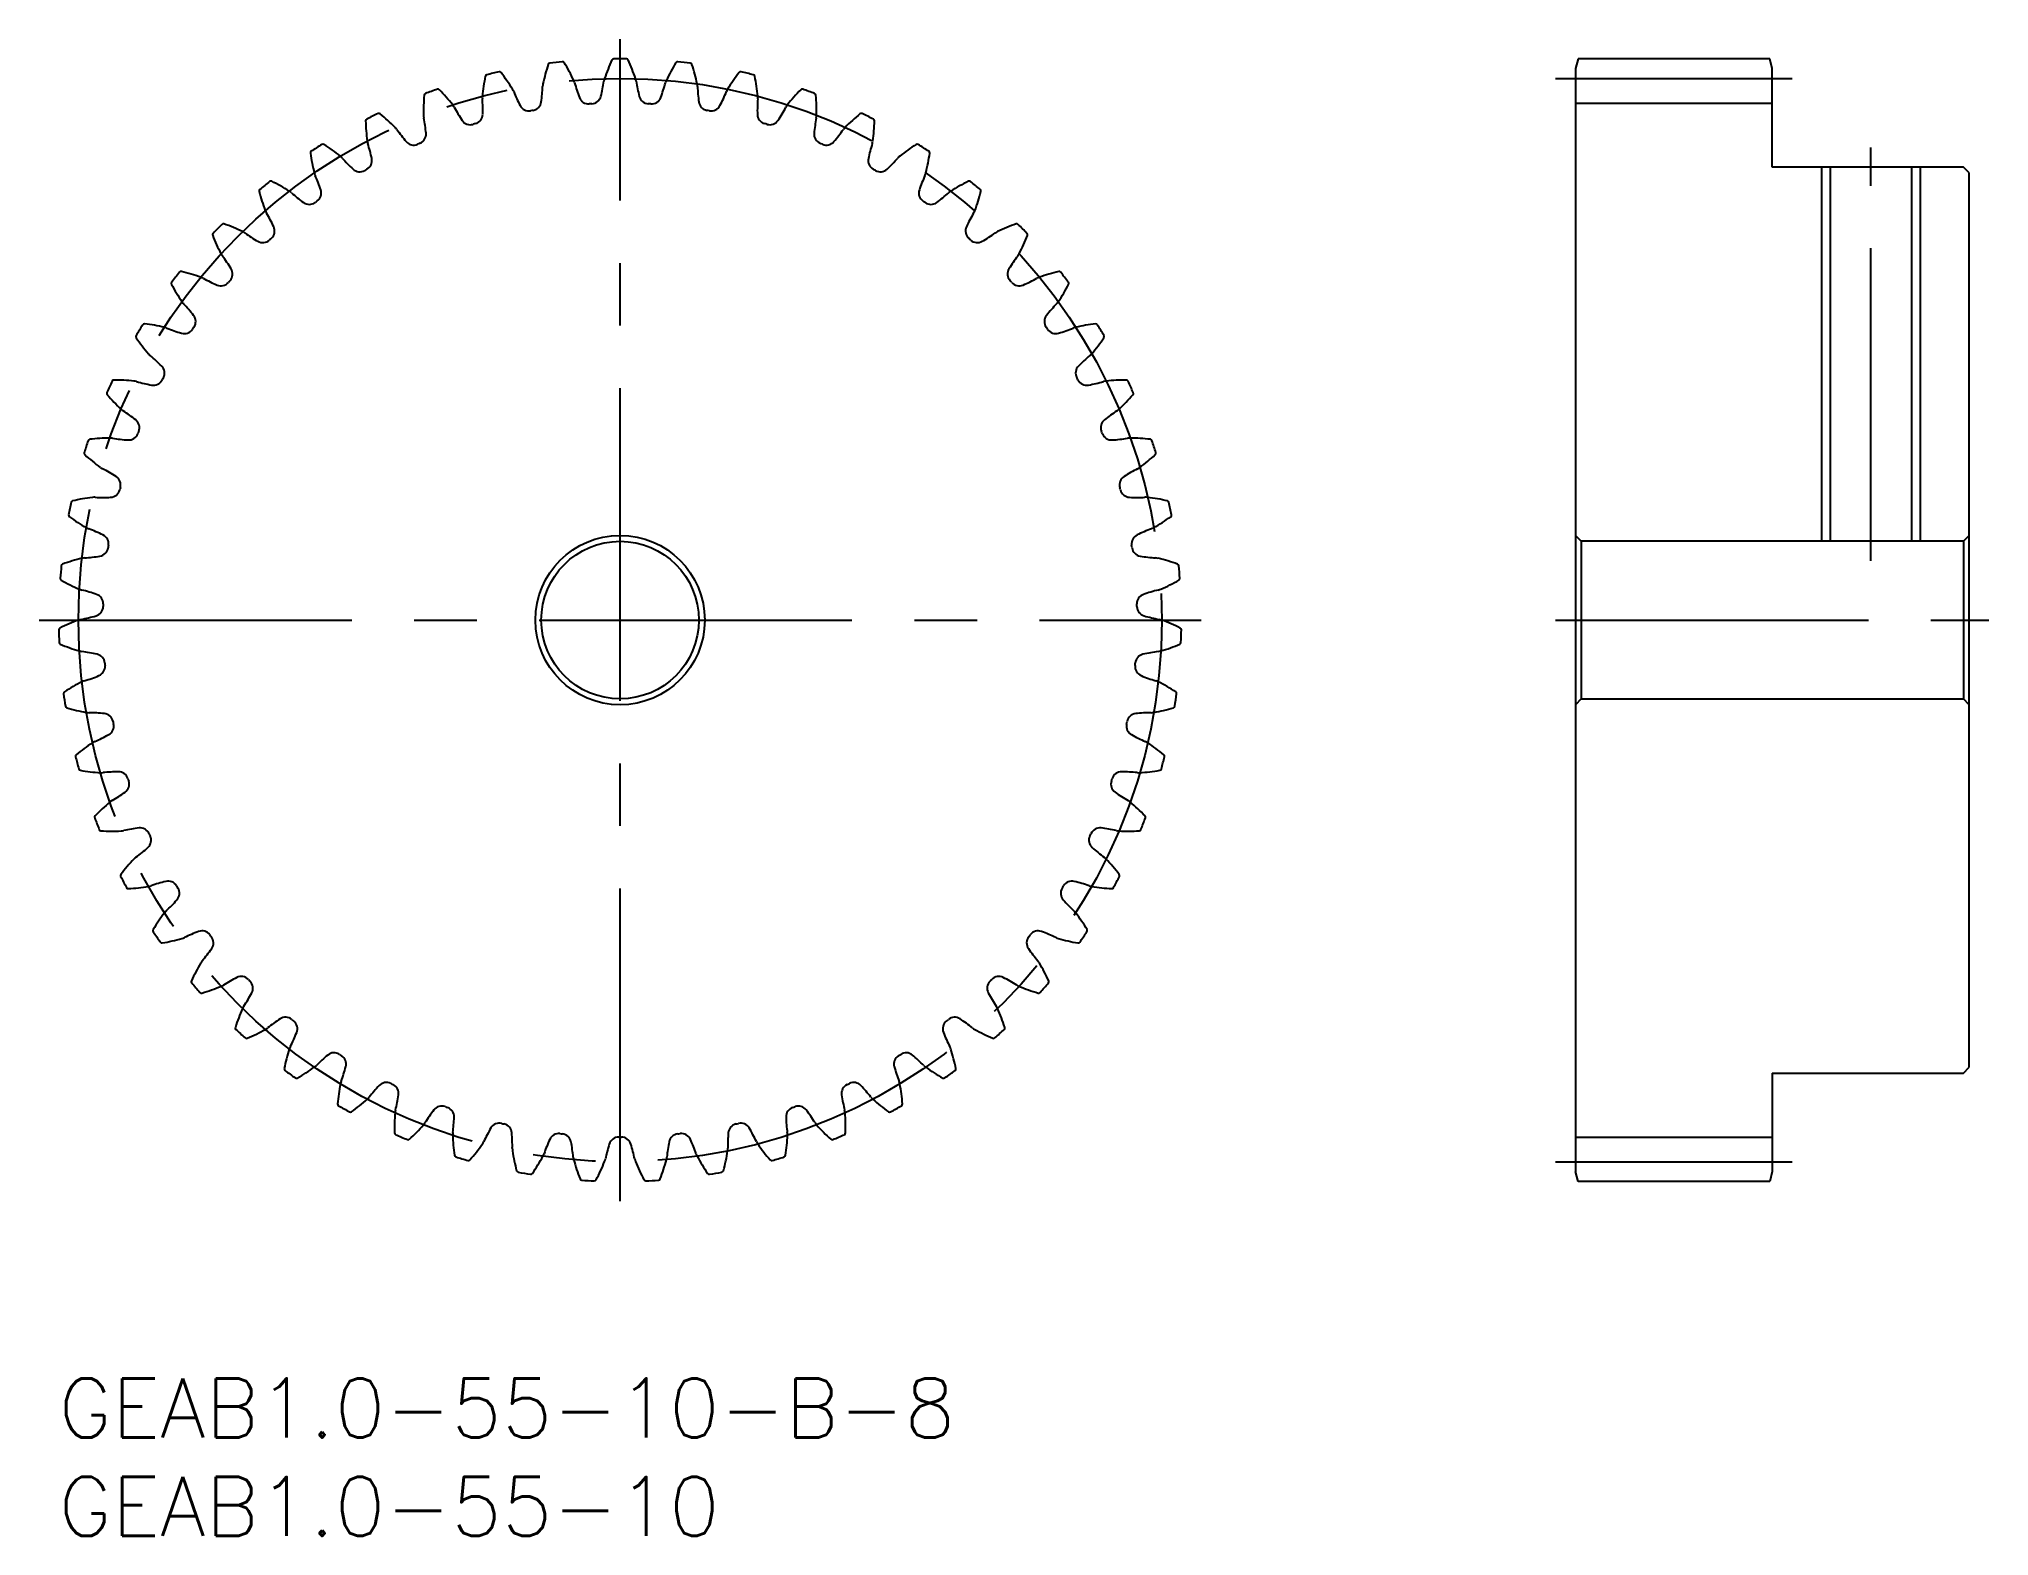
# Model space of a CAD drawing. Extents: x -1 to 98, y -8 to 68.
import ezdxf

# ---------------------------------------------------------------- set-up
doc = ezdxf.new("R2010")
doc.units = 0
doc.header["$LTSCALE"] = 0.5
doc.linetypes.add('CENTER', pattern=[50.8, 31.75, -6.35, 6.35, -6.35])
for name, color, linetype in [('MSM_CENTER', 1, 'CENTER'), ('MSM_CONTINUOUS', 7, 'CONTINUOUS'), ('MSM_NARROW', 5, 'CONTINUOUS'), ('MSM_PART_NUMBER', 7, 'CONTINUOUS')]:
    doc.layers.add(name, color=color, linetype=linetype)
doc.styles.get("Standard").update_dxf_attribs({"font": 'txt.shx', "height": 2, "bigfont": 'bigfont.shx'})

# ---------------------------------------------------------------- blocks, each defined once
blk = doc.blocks.new('*U3')
at = {"layer": 'MSM_PART_NUMBER'}
blk.add_text('GEAB1.0-55-10-B-8', height=3, dxfattribs=at).set_placement((0, -3))
blk = doc.blocks.new('*U4')
at = {"layer": 'MSM_PART_NUMBER'}
blk.add_text('GEAB1.0-55-10', height=3, dxfattribs=at).set_placement((0, -8))

msp = doc.modelspace()

# ---------------------------------------------------------------- linework, layer by layer
at = {"layer": 'MSM_CENTER'}
for p, q in [((28.5, 9), (28.5, 68)), ((76, 66), (88, 66)), ((92, 41.5), (92, 62.5)), ((-1, 38.5), (58, 38.5)), ((76, 38.5), (98, 38.5)), ((76, 11), (88, 11))]:
    msp.add_line(p, q, dxfattribs=at)
msp.add_circle((28.5, 38.5), 27.5, dxfattribs=at)
at = {"layer": 'MSM_CONTINUOUS'}
for p, q in [((77.134, 67), (77, 66.5)), ((77, 66.5), (77, 10.5)), ((86.866, 67), (77.134, 67)), ((87, 66.5), (86.866, 67)), ((87, 61.5), (87, 66.5)), ((77, 64.75), (87, 64.75)), ((96.7, 61.5), (87, 61.5)), ((89.933, 61.5), (89.933, 42.5)), ((94.067, 61.5), (94.067, 42.5)), ((97, 61.2), (96.7, 61.5)), ((97, 15.8), (97, 61.2)), ((77, 42.8), (77.3, 42.5)), ((96.7, 42.5), (97, 42.8)), ((96.7, 42.5), (77.3, 42.5)), ((77.3, 42.5), (77.3, 34.5)), ((96.7, 42.5), (96.7, 34.5)), ((77.3, 34.5), (77, 34.2)), ((77.3, 34.5), (96.7, 34.5)), ((97, 34.2), (96.7, 34.5)), ((87, 15.5), (87, 10.5)), ((87, 15.5), (96.7, 15.5)), ((96.7, 15.5), (97, 15.8)), ((77, 12.25), (87, 12.25)), ((77.134, 10), (77, 10.5)), ((86.866, 10), (77.134, 10)), ((87, 10.5), (86.866, 10))]:
    msp.add_line(p, q, dxfattribs=at)
for radius in [4.3, 4]:
    msp.add_circle((28.5, 38.5), radius, dxfattribs=at)
for centre, radius, start, end in [((28.5, 38.5), 28.5, 102.44821, 103.73361), ((22.378, 66.232), 0.1, 37.8514, 102.44821), ((33.559, 63.843), 9.167, 161.78496, 168.18182), ((24.946, 66.677), 0.1, 97.18843, 161.78496), ((28.5, 38.5), 28.5, 95.90275, 97.18816), ((25.579, 66.749), 0.1, 31.30595, 95.90275), ((17.833, 62.038), 9.167, 24.90909, 31.30595), ((36.415, 63.101), 9.167, 155.2395, 161.63636), ((28.181, 66.898), 0.1, 90.6427, 155.2395), ((28.5, 38.5), 28.5, 89.3573, 90.6427), ((28.819, 66.898), 0.1, 24.7605, 89.3573), ((20.585, 63.101), 9.167, 18.36364, 24.7605), ((39.167, 62.038), 9.167, 148.69405, 155.09091), ((31.421, 66.749), 0.1, 84.09752, 148.69405), ((28.5, 38.5), 28.5, 82.81185, 84.09725), ((32.054, 66.677), 0.1, 18.21504, 82.8118), ((23.441, 63.843), 9.167, 11.81818, 18.21504), ((34.622, 66.232), 0.1, 77.55179, 142.1486), ((28.5, 38.5), 28.5, 76.26639, 77.55179), ((28.5, 38.5), 28.5, 108.99366, 110.27906), ((19.257, 65.354), 0.1, 44.39686, 108.99366), ((12.779, 59.01), 9.167, 38, 44.39686), ((30.637, 64.254), 9.167, 168.33041, 174.72727), ((21.758, 66.088), 0.1, 103.73361, 168.33041), ((15.219, 60.669), 9.167, 31.45455, 37.8514), ((22.333, 65.021), 0.827, 21.93592, 31.45455), ((16.115, 65.932), 8.462, 352.33568, 357.64487), ((25.396, 65.551), 0.827, 168.18182, 177.70044), ((25.396, 65.551), 0.827, 15.39047, 24.90909), ((34.35, 68.024), 8.462, 195.44604, 200.75523), ((19.323, 67.165), 8.462, 345.79023, 351.09942), ((28.5, 65.728), 0.827, 161.63636, 171.15499), ((28.5, 65.728), 0.827, 8.84501, 18.36364), ((37.677, 67.165), 8.462, 188.90058, 194.20977), ((22.65, 68.024), 8.462, 339.24477, 344.55396), ((31.604, 65.551), 0.827, 155.09091, 164.60953), ((31.604, 65.551), 0.827, 2.29956, 11.81819), ((40.885, 65.932), 8.462, 182.35513, 187.66432), ((34.667, 65.021), 0.827, 148.54545, 158.06408), ((41.781, 60.669), 9.167, 142.1486, 148.54545), ((35.242, 66.088), 0.1, 11.66959, 76.26635), ((26.363, 64.254), 9.167, 5.27273, 11.66959), ((44.221, 59.01), 9.167, 135.60314, 142), ((37.743, 65.354), 0.1, 71.00634, 135.60314), ((28.5, 38.5), 28.5, 69.72094, 71.00634), ((27.687, 64.33), 9.167, 174.87587, 181.27273), ((18.657, 65.14), 0.1, 110.27906, 174.87587), ((19.35, 64.145), 0.827, 28.48138, 38), ((27.511, 68.582), 8.462, 208.53694, 213.84614), ((22.333, 65.021), 0.827, 174.72727, 184.2459), ((13.069, 64.341), 8.462, 358.88114, 4.19033), ((30.946, 68.498), 8.462, 201.99149, 207.30068), ((23.872, 64.847), 0.5, 207.30068, 279.9637), ((28.5, 38.5), 26.25, 99.67266, 99.9637), ((24.005, 64.87), 0.5, 279.67266, 352.33568), ((26.905, 65.202), 0.5, 200.75523, 273.41825), ((28.5, 38.5), 26.25, 93.12721, 93.41825), ((27.041, 65.21), 0.5, 273.12721, 345.79023), ((29.959, 65.21), 0.5, 194.20977, 266.87279), ((28.5, 38.5), 26.25, 86.58175, 86.87279), ((30.095, 65.202), 0.5, 266.58175, 339.24477), ((32.995, 64.87), 0.5, 187.66432, 260.32739), ((28.5, 38.5), 26.25, 80.0363, 80.32734), ((33.128, 64.847), 0.5, 260.0363, 332.69932), ((26.054, 68.498), 8.462, 332.69932, 338.00851), ((43.931, 64.341), 8.462, 175.80967, 181.11886), ((34.667, 65.021), 0.827, 355.7541, 5.27273), ((29.489, 68.582), 8.462, 326.15386, 331.46306), ((37.65, 64.145), 0.827, 142, 151.51862), ((38.343, 65.14), 0.1, 5.12413, 69.72089), ((29.313, 64.33), 9.167, 358.72727, 5.12413), ((15.684, 63.844), 0.1, 116.82452, 181.42132), ((24.748, 64.069), 9.167, 181.42132, 187.81818), ((28.5, 38.5), 28.5, 115.53912, 116.82452), ((16.256, 64.125), 0.1, 50.94231, 115.53912), ((10.543, 57.085), 9.167, 44.54545, 50.94231), ((16.486, 62.934), 0.827, 35.02683, 44.54545), ((24.088, 68.273), 8.462, 215.0824, 220.39159), ((19.35, 64.145), 0.827, 181.27273, 190.79135), ((10.224, 62.413), 8.462, 5.42659, 10.73578), ((20.898, 64.147), 0.5, 213.84614, 286.50916), ((28.5, 38.5), 26.25, 106.21812, 106.50916), ((21.029, 64.185), 0.5, 286.21812, 358.88114), ((35.971, 64.185), 0.5, 181.11886, 253.78194), ((28.5, 38.5), 26.25, 73.49084, 73.78188), ((36.102, 64.147), 0.5, 253.49084, 326.15386), ((46.776, 62.413), 8.462, 169.26422, 174.57341), ((37.65, 64.145), 0.827, 349.20865, 358.72728), ((32.912, 68.273), 8.462, 319.60841, 324.9176), ((40.514, 62.934), 0.827, 135.45455, 144.97317), ((46.457, 57.085), 9.167, 129.05769, 135.45455), ((40.744, 64.125), 0.1, 64.46088, 129.05769), ((28.5, 38.5), 28.5, 63.17548, 64.46088), ((32.252, 64.069), 9.167, 352.18182, 358.57868), ((41.316, 63.844), 0.1, 358.57868, 63.17544), ((28.5, 38.5), 28.5, 122.08457, 123.36997), ((13.415, 62.562), 0.1, 57.48777, 122.08456), ((8.542, 54.917), 9.167, 51.09091, 57.48777), ((16.486, 62.934), 0.827, 187.81818, 197.33681), ((7.617, 60.174), 8.462, 11.97205, 17.28124), ((18.024, 63.114), 0.5, 220.39159, 293.05461), ((28.5, 38.5), 26.25, 112.76357, 113.05461), ((18.15, 63.166), 0.5, 292.76357, 5.42659), ((38.85, 63.166), 0.5, 174.57341, 247.23638), ((28.5, 38.5), 26.25, 66.94539, 67.23643), ((38.976, 63.114), 0.5, 246.94539, 319.60841), ((49.383, 60.174), 8.462, 162.71876, 168.02795), ((40.514, 62.934), 0.827, 342.66319, 352.18182), ((48.458, 54.917), 9.167, 122.51223, 128.90909), ((43.585, 62.562), 0.1, 57.9157, 122.51223), ((28.5, 38.5), 28.5, 56.63003, 57.91543), ((12.879, 62.218), 0.1, 123.36997, 187.96678), ((21.858, 63.474), 9.167, 187.96678, 194.36364), ((13.779, 61.406), 0.827, 41.57229, 51.09091), ((20.723, 67.576), 8.462, 221.62785, 226.93705), ((15.287, 61.759), 0.5, 226.93705, 299.60007), ((28.5, 38.5), 26.25, 119.30902, 119.60007), ((15.405, 61.826), 0.5, 299.30902, 11.97205), ((41.595, 61.826), 0.5, 168.02795, 240.69092), ((28.5, 38.5), 26.25, 60.39993, 60.69098), ((41.713, 61.759), 0.5, 240.39993, 313.06295), ((36.277, 67.576), 8.462, 313.06295, 318.37215), ((43.221, 61.406), 0.827, 128.90908, 138.42771), ((35.142, 63.474), 9.167, 345.63636, 352.03322), ((44.121, 62.218), 0.1, 352.03322, 56.62998), ((28.5, 38.5), 28.5, 128.63003, 129.91543), ((10.77, 60.686), 0.1, 64.03322, 128.63001), ((6.8, 52.535), 9.167, 57.63636, 64.03322), ((13.779, 61.406), 0.827, 194.36364, 203.88226), ((5.282, 57.653), 8.462, 18.5175, 23.82669), ((51.718, 57.653), 8.462, 156.17331, 161.4825), ((43.221, 61.406), 0.827, 336.11774, 345.63637), ((50.2, 52.535), 9.167, 115.96678, 122.36364), ((46.23, 60.686), 0.1, 51.37025, 115.96678), ((28.5, 38.5), 28.5, 50.08457, 51.36997), ((10.277, 60.283), 0.1, 129.91543, 194.51223), ((19.054, 62.555), 9.167, 194.51223, 200.90909), ((11.264, 59.578), 0.827, 48.11774, 57.63636), ((17.459, 66.5), 8.462, 228.17331, 233.4825), ((12.722, 60.101), 0.5, 233.4825, 306.14552), ((28.5, 38.5), 26.25, 125.85448, 126.14552), ((12.832, 60.181), 0.5, 305.85448, 18.5175), ((44.168, 60.181), 0.5, 161.4825, 234.14547), ((28.5, 38.5), 26.25, 53.85448, 54.14552), ((44.278, 60.101), 0.5, 233.85448, 306.51752), ((39.541, 66.5), 8.462, 306.5175, 311.82669), ((45.736, 59.578), 0.827, 122.36363, 131.88226), ((37.946, 62.555), 9.167, 339.09091, 345.48777), ((46.723, 60.283), 0.1, 345.48777, 50.08453), ((28.5, 38.5), 28.5, 135.17548, 136.46088), ((8.357, 58.52), 0.1, 70.57868, 135.17547), ((5.342, 49.969), 9.167, 64.18182, 70.57868), ((11.264, 59.578), 0.827, 200.90909, 210.42771), ((3.251, 54.881), 8.462, 25.06295, 30.37215), ((10.462, 58.254), 0.5, 312.39993, 25.06295), ((46.538, 58.254), 0.5, 154.93705, 227.60001), ((53.749, 54.881), 8.462, 149.62785, 154.93705), ((45.736, 59.578), 0.827, 329.57229, 339.09091), ((51.658, 49.969), 9.167, 109.42132, 115.81818), ((48.643, 58.52), 0.1, 44.82452, 109.42132), ((28.5, 38.5), 28.5, 43.53912, 44.82452), ((7.913, 58.063), 0.1, 136.46088, 201.05769), ((16.374, 61.321), 9.167, 201.05769, 207.45455), ((8.974, 57.476), 0.827, 54.66319, 64.18182), ((14.34, 65.059), 8.462, 234.71876, 240.02795), ((10.362, 58.162), 0.5, 240.02795, 312.69098), ((28.5, 38.5), 26.25, 132.39993, 132.69098), ((28.5, 38.5), 26.25, 47.30902, 47.60007), ((46.638, 58.162), 0.5, 227.30902, 299.97205), ((42.66, 65.059), 8.462, 299.97205, 305.28124), ((48.026, 57.476), 0.827, 115.81817, 125.33681), ((40.626, 61.321), 9.167, 332.54545, 338.94231), ((49.087, 58.063), 0.1, 338.94231, 43.53907), ((8.974, 57.476), 0.827, 207.45455, 216.97317), ((1.548, 51.896), 8.462, 31.60841, 36.9176), ((55.452, 51.896), 8.462, 143.0824, 148.39159), ((48.026, 57.476), 0.827, 323.02683, 332.54545), ((5.817, 55.589), 0.1, 143.00634, 207.60314), ((13.852, 59.79), 9.167, 207.60314, 214), ((28.5, 38.5), 28.5, 141.72094, 143.00634), ((6.206, 56.094), 0.1, 77.12413, 141.72092), ((4.186, 47.255), 9.167, 70.72727, 77.12413), ((6.938, 55.127), 0.827, 61.20865, 70.72727), ((11.405, 63.271), 8.462, 241.26422, 246.57341), ((8.239, 55.966), 0.5, 246.57341, 319.23643), ((28.5, 38.5), 26.25, 138.94539, 139.23643), ((8.328, 56.069), 0.5, 318.94539, 31.60841), ((48.672, 56.069), 0.5, 148.39159, 221.05456), ((28.5, 38.5), 26.25, 40.76357, 41.05461), ((48.761, 55.966), 0.5, 220.76357, 293.42661), ((45.595, 63.271), 8.462, 293.42659, 298.73578), ((50.062, 55.127), 0.827, 109.27273, 118.79135), ((52.814, 47.255), 9.167, 102.87587, 109.27273), ((43.148, 59.79), 9.167, 326, 332.39686), ((50.794, 56.094), 0.1, 38.27906, 102.87587), ((28.5, 38.5), 28.5, 36.99366, 38.27906), ((51.183, 55.589), 0.1, 332.39686, 36.99362), ((6.938, 55.127), 0.827, 214, 223.51862), ((0.196, 48.736), 8.462, 38.15386, 43.46306), ((56.804, 48.736), 8.462, 136.53694, 141.84614), ((50.062, 55.127), 0.827, 316.48138, 326), ((28.5, 38.5), 28.5, 148.26639, 149.55179), ((4.346, 53.438), 0.1, 83.66959, 148.26638), ((3.346, 44.426), 9.167, 77.27273, 83.66959), ((6.457, 53.655), 0.5, 325.49084, 38.15386), ((50.543, 53.655), 0.5, 141.84614, 214.50916), ((53.654, 44.426), 9.167, 96.33041, 102.72727), ((52.654, 53.438), 0.1, 31.73361, 96.33041), ((28.5, 38.5), 28.5, 30.44821, 31.73361), ((4.017, 52.892), 0.1, 149.55179, 214.1486), ((11.52, 57.981), 9.167, 214.1486, 220.54545), ((5.183, 52.561), 0.827, 67.7541, 77.27273), ((8.692, 61.161), 8.462, 247.80967, 253.11886), ((6.38, 53.543), 0.5, 253.11886, 325.78188), ((28.5, 38.5), 26.25, 145.49084, 145.78188), ((28.5, 38.5), 26.25, 34.21812, 34.50916), ((50.62, 53.543), 0.5, 214.21812, 286.88116), ((48.308, 61.161), 8.462, 286.88114, 292.19033), ((51.817, 52.561), 0.827, 102.72727, 112.2459), ((45.48, 57.981), 9.167, 319.45455, 325.8514), ((52.983, 52.892), 0.1, 325.8514, 30.44817), ((5.183, 52.561), 0.827, 220.54545, 230.06408), ((-0.786, 45.443), 8.462, 44.69932, 50.00851), ((57.786, 45.443), 8.462, 129.99149, 135.30068), ((51.817, 52.561), 0.827, 309.93592, 319.45455), ((28.5, 38.5), 28.5, 154.81185, 156.09725), ((2.8, 50.587), 0.1, 90.21504, 154.81183), ((2.834, 41.52), 9.167, 83.81818, 90.21504), ((3.732, 49.811), 0.827, 74.29956, 83.81818), ((6.238, 58.756), 8.462, 254.35513, 259.66432), ((4.81, 50.923), 0.5, 259.66432, 332.32734), ((4.873, 51.043), 0.5, 332.0363, 44.69932), ((28.5, 38.5), 26.25, 152.0363, 152.32734), ((52.127, 51.043), 0.5, 135.30068, 207.9637), ((28.5, 38.5), 26.25, 27.67266, 27.9637), ((52.19, 50.923), 0.5, 207.67266, 280.3357), ((50.762, 58.756), 8.462, 280.33568, 285.64487), ((53.268, 49.811), 0.827, 96.18182, 105.70044), ((54.166, 41.52), 9.167, 89.78496, 96.18182), ((54.2, 50.587), 0.1, 25.18815, 89.78496), ((28.5, 38.5), 28.5, 23.90275, 25.18815), ((2.536, 50.007), 0.1, 156.09725, 220.69405), ((9.41, 55.919), 9.167, 220.69405, 227.09091), ((47.59, 55.919), 9.167, 312.90909, 319.30595), ((54.464, 50.007), 0.1, 319.30595, 23.90271), ((3.732, 49.811), 0.827, 227.09091, 236.60953), ((-1.387, 42.06), 8.462, 51.24477, 56.55396), ((3.597, 48.268), 0.5, 338.58175, 51.24477), ((53.403, 48.268), 0.5, 128.75523, 201.41825), ((58.387, 42.06), 8.462, 123.44604, 128.75523), ((53.268, 49.811), 0.827, 303.39047, 312.9091), ((28.5, 38.5), 28.5, 161.3573, 162.6427), ((1.59, 47.579), 0.1, 96.7605, 161.35728), ((2.657, 38.575), 9.167, 90.36364, 96.7605), ((2.605, 46.914), 0.827, 80.84501, 90.36364), ((4.074, 56.086), 8.462, 260.90058, 266.20977), ((3.548, 48.142), 0.5, 266.20977, 338.87279), ((28.5, 38.5), 26.25, 158.58175, 158.87279), ((28.5, 38.5), 26.25, 21.12721, 21.41825), ((53.452, 48.142), 0.5, 201.12721, 273.79023), ((52.926, 56.086), 8.462, 273.79023, 279.09942), ((54.395, 46.914), 0.827, 89.63636, 99.15499), ((54.343, 38.575), 9.167, 83.2395, 89.63636), ((55.41, 47.579), 0.1, 18.6427, 83.2395), ((28.5, 38.5), 28.5, 17.3573, 18.6427), ((1.393, 46.973), 0.1, 162.6427, 227.2395), ((7.549, 53.629), 9.167, 227.2395, 233.63636), ((49.451, 53.629), 9.167, 306.36364, 312.7605), ((55.607, 46.973), 0.1, 312.7605, 17.35726), ((2.605, 46.914), 0.827, 233.63636, 243.15499), ((-1.597, 38.63), 8.462, 57.79023, 63.09942), ((2.646, 45.366), 0.5, 345.12721, 57.79023), ((54.354, 45.366), 0.5, 122.20977, 194.87279), ((58.597, 38.63), 8.462, 116.90058, 122.20977), ((54.395, 46.914), 0.827, 296.84501, 306.36364), ((2.817, 35.629), 9.167, 96.90909, 103.30595), ((1.814, 43.907), 0.827, 87.39047, 96.90909), ((2.229, 53.187), 8.462, 267.44604, 272.75523), ((2.612, 45.235), 0.5, 272.75523, 345.41825), ((28.5, 38.5), 26.25, 165.12721, 165.41825), ((28.5, 38.5), 26.25, 14.58175, 14.87279), ((54.388, 45.235), 0.5, 194.58175, 267.24477), ((54.771, 53.187), 8.462, 267.24477, 272.55396), ((55.186, 43.907), 0.827, 83.09091, 92.60953), ((54.183, 35.629), 9.167, 76.69405, 83.09091), ((0.604, 43.827), 0.1, 169.18815, 233.78496), ((28.5, 38.5), 28.5, 167.90275, 169.18815), ((5.961, 51.142), 9.167, 233.78496, 240.18182), ((0.731, 44.452), 0.1, 103.30595, 167.90274), ((51.039, 51.142), 9.167, 299.81818, 306.21504), ((56.269, 44.452), 0.1, 12.09725, 76.69405), ((28.5, 38.5), 28.5, 10.81185, 12.09725), ((56.396, 43.827), 0.1, 306.21504, 10.8118), ((1.814, 43.907), 0.827, 240.18182, 249.70044), ((-1.416, 35.198), 8.462, 64.33568, 69.64487), ((2.032, 42.374), 0.5, 351.67266, 64.33568), ((54.968, 42.374), 0.5, 115.66432, 188.32734), ((58.416, 35.198), 8.462, 110.35513, 115.66432), ((55.186, 43.907), 0.827, 290.29956, 299.81819), ((3.312, 32.72), 9.167, 103.45455, 109.8514), ((1.372, 40.83), 0.827, 93.93592, 103.45455), ((0.726, 50.097), 8.462, 273.99149, 279.30068), ((2.013, 42.24), 0.5, 279.30068, 351.96365), ((28.5, 38.5), 26.25, 171.67266, 171.9637), ((28.5, 38.5), 26.25, 8.0363, 8.32734), ((54.987, 42.24), 0.5, 188.0363, 260.69932), ((56.274, 50.097), 8.462, 260.69932, 266.00851), ((55.628, 40.83), 0.827, 76.54545, 86.06408), ((53.688, 32.72), 9.167, 70.1486, 76.54545), ((28.5, 38.5), 28.5, 174.44821, 175.73361), ((0.179, 40.613), 0.1, 175.73361, 240.33041), ((0.233, 41.248), 0.1, 109.8514, 174.44819), ((56.767, 41.248), 0.1, 5.55179, 70.1486), ((28.5, 38.5), 28.5, 4.26639, 5.55179), ((56.821, 40.613), 0.1, 299.66959, 4.26635), ((4.667, 48.491), 9.167, 240.33041, 246.72727), ((1.372, 40.83), 0.827, 246.72727, 256.2459), ((-0.845, 31.809), 8.462, 70.88114, 76.19033), ((1.763, 39.332), 0.5, 358.21811, 70.88114), ((55.237, 39.332), 0.5, 109.11886, 181.78188), ((57.845, 31.809), 8.462, 103.80967, 109.11886), ((55.628, 40.83), 0.827, 283.7541, 293.27273), ((52.333, 48.491), 9.167, 293.27273, 299.66959), ((-0.415, 46.855), 8.462, 280.53694, 285.84614), ((1.759, 39.196), 0.5, 285.84614, 358.5091), ((28.5, 38.5), 26.25, 178.21812, 178.50916), ((28.5, 38.5), 26.25, 1.49084, 1.78188), ((55.241, 39.196), 0.5, 181.49084, 254.15386), ((57.415, 46.855), 8.462, 254.15386, 259.46306), ((0.104, 38.007), 0.1, 116.39686, 180.99365), ((28.5, 38.5), 28.5, 180.99366, 182.27906), ((4.135, 29.886), 9.167, 110, 116.39686), ((1.283, 37.722), 0.827, 100.48138, 110), ((55.717, 37.722), 0.827, 70, 79.51862), ((52.865, 29.886), 9.167, 63.60314, 70), ((56.896, 38.007), 0.1, 359.00634, 63.60314), ((28.5, 38.5), 28.5, 357.72094, 359.00634), ((0.122, 37.371), 0.1, 182.27906, 246.87587), ((3.683, 45.709), 9.167, 246.87587, 253.27273), ((1.283, 37.722), 0.827, 253.27273, 262.79135), ((0.109, 28.508), 8.462, 77.42659, 82.73578), ((1.842, 36.279), 0.5, 4.76356, 77.42659), ((55.158, 36.279), 0.5, 102.57341, 175.23643), ((56.891, 28.508), 8.462, 97.26422, 102.57341), ((55.717, 37.722), 0.827, 277.20865, 286.72728), ((53.317, 45.709), 9.167, 286.72727, 293.12413), ((56.878, 37.371), 0.1, 293.12413, 357.72089), ((-1.179, 43.504), 8.462, 287.0824, 292.39159), ((1.854, 36.143), 0.5, 292.39159, 5.05456), ((28.5, 38.5), 26.25, 184.76357, 185.05461), ((55.146, 36.143), 0.5, 174.94539, 247.60841), ((28.5, 38.5), 26.25, 354.94539, 355.23643), ((58.179, 43.504), 8.462, 247.60841, 252.9176), ((0.346, 34.774), 0.1, 122.94231, 187.53909), ((28.5, 38.5), 28.5, 187.53912, 188.82452), ((5.276, 27.165), 9.167, 116.54545, 122.94231), ((1.549, 34.625), 0.827, 107.02683, 116.54546), ((55.451, 34.625), 0.827, 63.45455, 72.97317), ((51.724, 27.165), 9.167, 57.05769, 63.45455), ((28.5, 38.5), 28.5, 351.17548, 352.46088), ((56.654, 34.774), 0.1, 352.46088, 57.05769), ((0.436, 34.143), 0.1, 188.82452, 253.42132), ((3.023, 42.833), 9.167, 253.42132, 259.81818), ((1.549, 34.625), 0.827, 259.81818, 269.33681), ((1.433, 25.337), 8.462, 83.97205, 89.28124), ((2.269, 33.254), 0.5, 11.30902, 83.97205), ((54.731, 33.254), 0.5, 96.02795, 168.69098), ((55.567, 25.337), 8.462, 90.71876, 96.02795), ((55.451, 34.625), 0.827, 270.66319, 280.18183), ((53.977, 42.833), 9.167, 280.18182, 286.57868), ((56.564, 34.143), 0.1, 286.57868, 351.17544), ((-1.556, 40.089), 8.462, 293.62785, 298.93705), ((2.296, 33.121), 0.5, 298.93705, 11.60001), ((28.5, 38.5), 26.25, 191.30902, 191.60007), ((54.704, 33.121), 0.5, 168.39993, 241.06295), ((28.5, 38.5), 26.25, 348.39993, 348.69098), ((58.556, 40.089), 8.462, 241.06295, 246.37215), ((6.719, 24.591), 9.167, 123.09091, 129.48777), ((2.166, 31.578), 0.827, 113.57229, 123.09091), ((54.834, 31.578), 0.827, 56.90909, 66.42771), ((50.281, 24.591), 9.167, 50.51223, 56.90909), ((0.954, 31.589), 0.1, 129.48777, 194.08455), ((28.5, 38.5), 28.5, 194.08457, 195.36997), ((1.116, 30.973), 0.1, 195.36997, 259.96678), ((2.695, 39.901), 9.167, 259.96678, 266.36364), ((2.166, 31.578), 0.827, 266.36364, 275.88226), ((3.11, 22.337), 8.462, 90.5175, 95.82669), ((3.038, 30.298), 0.5, 17.85448, 90.5175), ((53.962, 30.298), 0.5, 89.4825, 162.14552), ((53.89, 22.337), 8.462, 84.17331, 89.4825), ((54.834, 31.578), 0.827, 264.11774, 273.63637), ((54.305, 39.901), 9.167, 273.63636, 280.03322), ((55.884, 30.973), 0.1, 280.03322, 344.62999), ((28.5, 38.5), 28.5, 344.63003, 345.91543), ((56.046, 31.589), 0.1, 345.91543, 50.51223), ((-1.541, 36.652), 8.462, 300.17331, 305.4825), ((3.08, 30.169), 0.5, 305.4825, 18.14552), ((28.5, 38.5), 26.25, 197.85448, 198.14552), ((53.92, 30.169), 0.5, 161.85448, 234.5175), ((28.5, 38.5), 26.25, 341.85448, 342.14552), ((58.541, 36.652), 8.462, 234.5175, 239.82669), ((8.447, 22.199), 9.167, 129.63636, 136.03322), ((3.127, 28.621), 0.827, 120.11774, 129.63637), ((53.873, 28.621), 0.827, 50.36364, 59.88226), ((48.553, 22.199), 9.167, 43.96678, 50.36364), ((1.921, 28.494), 0.1, 136.03322, 200.63001), ((28.5, 38.5), 28.5, 200.63003, 201.91543), ((2.152, 27.9), 0.1, 201.91543, 266.51223), ((2.704, 36.95), 9.167, 266.51223, 272.90909), ((3.127, 28.621), 0.827, 272.90909, 282.42771), ((5.118, 19.548), 8.462, 97.06295, 102.37215), ((4.139, 27.449), 0.5, 24.39993, 97.06295), ((52.861, 27.449), 0.5, 82.93705, 155.60007), ((51.882, 19.548), 8.462, 77.62785, 82.93705), ((53.873, 28.621), 0.827, 257.57229, 267.09092), ((54.296, 36.95), 9.167, 267.09091, 273.48777), ((54.848, 27.9), 0.1, 273.48777, 338.08453), ((28.5, 38.5), 28.5, 338.08457, 339.36997), ((55.079, 28.494), 0.1, 339.36997, 43.96678), ((-1.135, 33.24), 8.462, 306.71876, 312.02795), ((4.196, 27.326), 0.5, 312.02795, 24.69098), ((28.5, 38.5), 26.25, 204.39993, 204.69098), ((52.804, 27.326), 0.5, 155.30902, 227.97205), ((28.5, 38.5), 26.25, 335.30902, 335.60007), ((58.135, 33.24), 8.462, 227.97205, 233.28124), ((10.436, 20.02), 9.167, 136.18182, 142.57868), ((4.419, 25.794), 0.827, 126.66319, 136.18182), ((52.581, 25.794), 0.827, 43.81818, 53.33681), ((46.564, 20.02), 9.167, 37.42132, 43.81818), ((3.235, 25.529), 0.1, 142.57868, 207.17545), ((28.5, 38.5), 28.5, 207.17548, 208.46088), ((3.532, 24.966), 0.1, 208.46088, 273.05769), ((3.049, 34.019), 9.167, 273.05769, 279.45455), ((4.419, 25.794), 0.827, 279.45455, 288.97317), ((7.431, 17.007), 8.462, 103.60841, 108.9176), ((5.558, 24.745), 0.5, 30.94539, 103.60841), ((28.5, 38.5), 26.25, 210.94539, 211.23643), ((5.628, 24.628), 0.5, 318.57341, 31.23643), ((51.372, 24.628), 0.5, 148.76357, 221.42659), ((28.5, 38.5), 26.25, 328.76357, 329.05461), ((51.442, 24.745), 0.5, 76.39159, 149.05461), ((49.569, 17.007), 8.462, 71.0824, 76.39159), ((52.581, 25.794), 0.827, 251.02683, 260.54546), ((53.951, 34.019), 9.167, 260.54545, 266.94231), ((53.468, 24.966), 0.1, 266.94231, 331.53908), ((28.5, 38.5), 28.5, 331.53912, 332.82452), ((53.765, 25.529), 0.1, 332.82452, 37.42132), ((-0.342, 29.896), 8.462, 313.26422, 318.57341), ((57.342, 29.896), 8.462, 221.42659, 226.73578), ((4.878, 22.734), 0.1, 149.12413, 213.72091), ((12.66, 18.081), 9.167, 142.72727, 149.12413), ((6.024, 23.131), 0.827, 133.20865, 142.72727), ((50.976, 23.131), 0.827, 37.27273, 46.79135), ((44.34, 18.081), 9.167, 30.87587, 37.27273), ((52.122, 22.734), 0.1, 326.27906, 30.87587), ((28.5, 38.5), 28.5, 213.72094, 215.00634), ((5.238, 22.208), 0.1, 215.00634, 279.60314), ((3.725, 31.147), 9.167, 279.60314, 286), ((6.024, 23.131), 0.827, 286, 295.51862), ((10.018, 14.745), 8.462, 110.15386, 115.46306), ((7.275, 22.219), 0.5, 37.49084, 110.15386), ((0.827, 26.664), 8.462, 319.80967, 325.11886), ((28.5, 38.5), 26.25, 217.49084, 217.78189), ((7.358, 22.111), 0.5, 325.11886, 37.78183), ((49.642, 22.111), 0.5, 142.21812, 214.88114), ((56.173, 26.664), 8.462, 214.88114, 220.19033), ((28.5, 38.5), 26.25, 322.21812, 322.50916), ((49.725, 22.219), 0.5, 69.84614, 142.50916), ((46.982, 14.745), 8.462, 64.53694, 69.84614), ((50.976, 23.131), 0.827, 244.48138, 254.00001), ((53.275, 31.147), 9.167, 254, 260.39686), ((51.762, 22.208), 0.1, 260.39686, 324.99363), ((28.5, 38.5), 28.5, 324.99366, 326.27906), ((15.091, 16.408), 9.167, 149.27273, 155.66959), ((7.922, 20.669), 0.827, 139.7541, 149.27272), ((49.078, 20.669), 0.827, 30.72727, 40.2459), ((41.909, 16.408), 9.167, 24.33041, 30.72727), ((6.829, 20.144), 0.1, 155.66959, 220.26636), ((28.5, 38.5), 28.5, 220.26639, 221.55179), ((4.725, 28.371), 9.167, 286.1486, 292.54545), ((7.922, 20.669), 0.827, 292.54545, 302.06408), ((12.847, 12.793), 8.462, 116.69932, 122.00851), ((9.269, 19.906), 0.5, 44.0363, 116.69932), ((28.5, 38.5), 26.25, 224.0363, 224.32734), ((9.364, 19.808), 0.5, 331.66432, 44.32728), ((47.636, 19.808), 0.5, 135.67266, 208.33568), ((28.5, 38.5), 26.25, 315.67266, 315.9637), ((47.731, 19.906), 0.5, 63.30068, 135.9637), ((44.153, 12.793), 8.462, 57.99149, 63.30068), ((49.078, 20.669), 0.827, 237.93592, 247.45455), ((52.275, 28.371), 9.167, 247.45455, 253.8514), ((28.5, 38.5), 28.5, 318.44821, 319.73361), ((50.171, 20.144), 0.1, 319.73361, 24.33041), ((7.247, 19.662), 0.1, 221.55179, 286.1486), ((10.089, 18.44), 0.827, 146.29956, 155.81818), ((2.357, 23.587), 8.462, 326.35513, 331.66432), ((54.643, 23.587), 8.462, 208.33568, 213.64487), ((46.911, 18.44), 0.827, 24.18182, 33.70044), ((49.753, 19.662), 0.1, 253.8514, 318.44817), ((9.063, 17.793), 0.1, 162.21504, 226.81181), ((17.697, 15.024), 9.167, 155.81818, 162.21504), ((15.879, 11.176), 8.462, 123.24477, 128.55396), ((11.514, 17.835), 0.5, 50.58175, 123.24477), ((28.5, 38.5), 26.25, 230.58175, 230.87279), ((11.62, 17.749), 0.5, 338.20977, 50.87279), ((45.38, 17.749), 0.5, 129.12721, 201.79023), ((28.5, 38.5), 26.25, 309.12721, 309.41825), ((45.486, 17.835), 0.5, 56.75523, 129.41825), ((41.121, 11.176), 8.462, 51.44604, 56.75523), ((39.303, 15.024), 9.167, 17.78496, 24.18182), ((47.937, 17.793), 0.1, 313.18815, 17.78496), ((28.5, 38.5), 28.5, 226.81185, 228.09725), ((9.533, 17.362), 0.1, 228.09725, 292.69405), ((6.035, 25.727), 9.167, 292.69405, 299.09091), ((10.089, 18.44), 0.827, 299.09091, 308.60953), ((12.496, 16.472), 0.827, 152.84501, 162.36364), ((4.227, 20.704), 8.462, 332.90058, 338.20977), ((52.773, 20.704), 8.462, 201.79023, 207.09942), ((44.504, 16.472), 0.827, 17.63636, 27.15499), ((46.911, 18.44), 0.827, 231.39047, 240.90909), ((50.965, 25.727), 9.167, 240.90909, 247.30595), ((47.467, 17.362), 0.1, 247.30595, 311.90272), ((28.5, 38.5), 28.5, 311.90275, 313.18815), ((20.443, 13.945), 9.167, 162.36364, 168.7605), ((12.496, 16.472), 0.827, 305.63636, 315.15499), ((19.076, 9.916), 8.462, 129.79023, 135.09942), ((13.981, 16.033), 0.5, 57.12721, 129.79023), ((28.5, 38.5), 26.25, 237.12721, 237.41825), ((14.095, 15.96), 0.5, 344.75523, 57.41819), ((42.905, 15.96), 0.5, 122.58175, 195.24477), ((28.5, 38.5), 26.25, 302.58175, 302.87279), ((43.019, 16.033), 0.5, 50.20977, 122.87279), ((37.924, 9.916), 8.462, 44.90058, 50.20977), ((44.504, 16.472), 0.827, 224.84501, 234.36364), ((36.557, 13.945), 9.167, 11.2395, 17.63636), ((11.55, 15.713), 0.1, 168.7605, 233.35727), ((28.5, 38.5), 28.5, 233.3573, 234.6427), ((12.066, 15.338), 0.1, 234.6427, 299.2395), ((7.637, 23.25), 9.167, 299.2395, 305.63636), ((23.295, 13.187), 9.167, 168.90909, 175.30595), ((15.111, 14.791), 0.827, 159.39047, 168.90909), ((6.414, 18.053), 8.462, 339.44604, 344.75523), ((22.396, 9.028), 8.462, 136.33568, 141.64487), ((16.636, 14.525), 0.5, 63.67266, 136.3357), ((28.5, 38.5), 26.25, 243.67266, 243.9637), ((16.758, 14.465), 0.5, 351.30068, 63.96365), ((40.242, 14.465), 0.5, 116.0363, 188.69932), ((28.5, 38.5), 26.25, 296.0363, 296.32734), ((40.364, 14.525), 0.5, 43.66432, 116.32734), ((34.604, 9.028), 8.462, 38.35513, 43.66432), ((50.586, 18.053), 8.462, 195.24477, 200.55396), ((41.889, 14.791), 0.827, 11.09091, 20.60953), ((33.705, 13.187), 9.167, 4.69405, 11.09091), ((49.363, 23.25), 9.167, 234.36364, 240.7605), ((44.934, 15.338), 0.1, 240.7605, 305.35726), ((28.5, 38.5), 28.5, 305.3573, 306.6427), ((45.45, 15.713), 0.1, 306.6427, 11.2395), ((14.258, 13.929), 0.1, 175.30595, 239.90273), ((9.511, 20.971), 9.167, 305.78496, 312.18182), ((15.111, 14.791), 0.827, 312.18182, 321.70044), ((8.888, 15.669), 8.462, 345.99149, 351.30068), ((48.112, 15.669), 8.462, 188.69932, 194.00851), ((41.889, 14.791), 0.827, 218.29956, 227.81818), ((47.489, 20.971), 9.167, 227.81818, 234.21504), ((42.742, 13.929), 0.1, 300.09725, 4.69405), ((28.5, 38.5), 28.5, 239.90275, 241.18815), ((14.813, 13.616), 0.1, 241.18815, 305.78496), ((26.214, 12.759), 9.167, 175.45455, 181.8514), ((17.901, 13.42), 0.827, 165.93592, 175.45455), ((11.633, 18.92), 9.167, 312.33041, 318.72727), ((17.901, 13.42), 0.827, 318.72727, 328.2459), ((25.795, 8.524), 8.462, 142.88114, 148.19033), ((19.447, 13.329), 0.5, 70.21812, 142.88114), ((28.5, 38.5), 26.25, 250.21812, 250.50916), ((19.575, 13.283), 0.5, 357.84614, 70.5091), ((11.619, 13.582), 8.462, 352.53694, 357.84614), ((22.375, 12.461), 0.5, 76.76357, 149.42659), ((28.5, 38.5), 26.25, 256.76357, 257.05461), ((22.507, 12.43), 0.5, 4.39159, 77.05461), ((34.493, 12.43), 0.5, 102.94539, 175.60841), ((28.5, 38.5), 26.25, 282.94539, 283.23643), ((34.625, 12.461), 0.5, 30.57341, 103.23643), ((37.425, 13.283), 0.5, 109.49084, 182.15388), ((45.381, 13.582), 8.462, 182.15386, 187.46306), ((28.5, 38.5), 26.25, 289.49084, 289.78188), ((37.553, 13.329), 0.5, 37.11886, 109.78188), ((31.205, 8.524), 8.462, 31.80967, 37.11886), ((39.099, 13.42), 0.827, 211.7541, 221.27273), ((45.367, 18.92), 9.167, 221.27273, 227.66959), ((39.099, 13.42), 0.827, 4.54545, 14.06408), ((30.786, 12.759), 9.167, 358.1486, 4.54545), ((42.187, 13.616), 0.1, 234.21504, 298.81181), ((28.5, 38.5), 28.5, 298.81185, 300.09725), ((17.152, 12.466), 0.1, 181.8514, 246.44818), ((28.5, 38.5), 28.5, 246.44821, 247.73361), ((17.739, 12.218), 0.1, 247.73361, 312.33041), ((20.829, 12.375), 0.827, 172.48138, 182), ((29.163, 12.666), 9.167, 182, 188.39686), ((13.975, 17.125), 9.167, 318.87587, 325.27273), ((20.829, 12.375), 0.827, 325.27273, 334.79135), ((29.23, 8.411), 8.462, 149.42659, 154.73578), ((14.569, 11.82), 8.462, 359.0824, 4.39159), ((32.655, 8.69), 8.462, 155.97205, 161.28124), ((25.383, 11.932), 0.5, 83.30902, 155.97205), ((28.5, 38.5), 26.25, 263.30902, 263.60007), ((25.518, 11.917), 0.5, 10.93705, 83.60001), ((17.701, 10.406), 8.462, 5.62785, 10.93705), ((36.026, 9.358), 8.462, 162.5175, 167.82669), ((28.432, 11.75), 0.5, 89.85448, 162.5175), ((28.5, 38.5), 26.25, 269.85448, 270.14552), ((28.568, 11.75), 0.5, 17.4825, 90.14547), ((20.974, 9.358), 8.462, 12.17331, 17.4825), ((39.299, 10.406), 8.462, 169.06295, 174.37215), ((31.482, 11.917), 0.5, 96.39993, 169.06295), ((28.5, 38.5), 26.25, 276.39993, 276.69098), ((31.617, 11.932), 0.5, 24.02795, 96.69098), ((24.345, 8.69), 8.462, 18.71876, 24.02795), ((42.431, 11.82), 8.462, 175.60841, 180.9176), ((27.77, 8.411), 8.462, 25.26422, 30.57341), ((36.171, 12.375), 0.827, 205.20865, 214.72727), ((43.025, 17.125), 9.167, 214.72727, 221.12413), ((27.837, 12.666), 9.167, 351.60314, 358), ((36.171, 12.375), 0.827, 358, 7.51862), ((39.261, 12.218), 0.1, 227.66959, 292.26636), ((28.5, 38.5), 28.5, 292.26639, 293.55179), ((39.848, 12.466), 0.1, 293.55179, 358.1486), ((20.194, 11.342), 0.1, 188.39686, 252.99363), ((28.5, 38.5), 28.5, 252.99366, 254.27906), ((20.805, 11.162), 0.1, 254.27906, 318.87587), ((23.857, 11.671), 0.827, 179.02683, 188.54545), ((32.104, 12.91), 9.167, 188.54545, 194.94231), ((16.506, 15.609), 9.167, 325.42132, 331.81818), ((23.857, 11.671), 0.827, 331.81818, 341.33681), ((26.946, 11.316), 0.827, 185.57229, 195.09091), ((34.997, 13.487), 9.167, 195.09091, 201.48777), ((19.194, 14.391), 9.167, 331.96678, 338.36364), ((26.946, 11.316), 0.827, 338.36364, 347.88226), ((30.054, 11.316), 0.827, 192.11774, 201.63636), ((37.806, 14.391), 9.167, 201.63636, 208.03322), ((22.003, 13.487), 9.167, 338.51223, 344.90909), ((30.054, 11.316), 0.827, 344.90909, 354.42771), ((33.143, 11.671), 0.827, 198.66319, 208.18182), ((40.494, 15.609), 9.167, 208.18182, 214.57868), ((24.896, 12.91), 9.167, 345.05769, 351.45455), ((33.143, 11.671), 0.827, 351.45455, 0.97317), ((36.195, 11.162), 0.1, 221.12413, 285.7209), ((28.5, 38.5), 28.5, 285.72094, 287.00634), ((36.806, 11.342), 0.1, 287.00634, 351.60314), ((23.344, 10.572), 0.1, 194.94231, 259.53908), ((28.5, 38.5), 28.5, 259.53912, 260.82452), ((23.971, 10.463), 0.1, 260.82452, 325.42132), ((26.561, 10.166), 0.1, 201.48777, 266.08454), ((28.5, 38.5), 28.5, 266.08457, 267.36997), ((27.197, 10.13), 0.1, 267.36997, 331.96678), ((29.803, 10.13), 0.1, 208.03322, 272.62999), ((28.5, 38.5), 28.5, 272.63003, 273.91543), ((30.439, 10.166), 0.1, 273.91543, 338.51223), ((33.029, 10.463), 0.1, 214.57868, 279.17545), ((28.5, 38.5), 28.5, 279.17548, 280.46088), ((33.656, 10.572), 0.1, 280.46088, 345.05769)]:
    msp.add_arc(centre, radius, start, end, dxfattribs=at)
at = {"layer": 'MSM_NARROW'}
for p, q in [((89.5, 61.5), (89.5, 42.5)), ((94.5, 61.5), (94.5, 42.5))]:
    msp.add_line(p, q, dxfattribs=at)

# ---------------------------------------------------------------- block references
at = {"layer": 'MSM_CONTINUOUS'}
for name in ['*U3', '*U4']:
    msp.add_blockref(name, (0, 0), dxfattribs=at)

doc.saveas('drawing.dxf')
